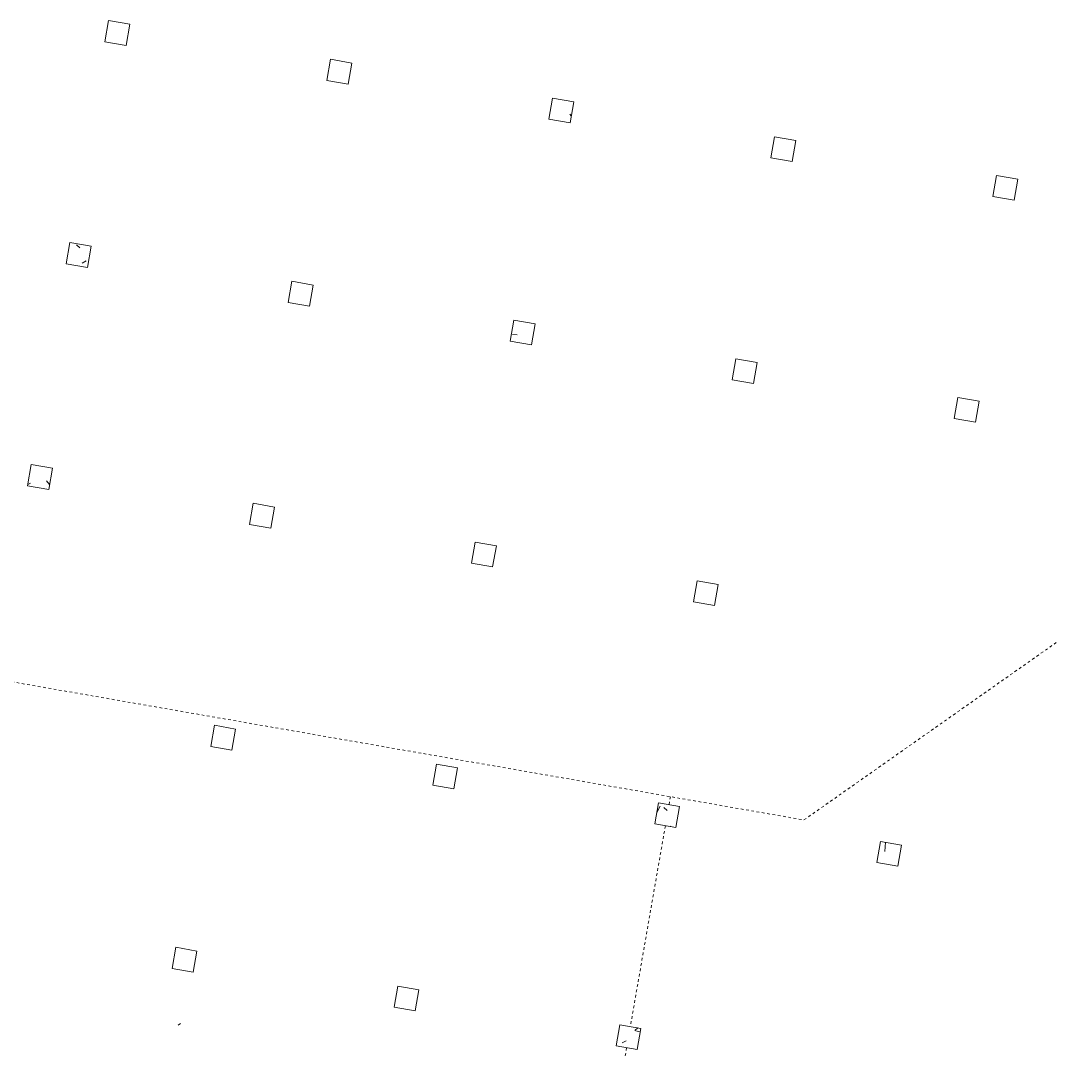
# Model space of a CAD drawing. Extents: x 274235 to 276654, y 142848 to 144425.
# Drawn here: x 276208.5 to 276246.88, y 143146.01 to 143184.43 of the extents above; entities that cross this region are included whole.
import ezdxf

# ---------------------------------------------------------------- set-up
doc = ezdxf.new("R2010")
doc.units = 0
doc.header["$LTSCALE"] = 1.5
doc.linetypes.add('ACM-G-HIDDEN2', pattern=[4.7625, 3.175, -1.5875])
doc.linetypes.add('Hidden 1_32_', pattern=[1.389063, 0.79375, -0.595313])
doc.layers.get('0').update_dxf_attribs({"linetype": 'CONTINUOUS', "lineweight": 0})
doc.layers.add('_ACM-A-DETL', color=7, linetype='CONTINUOUS', lineweight=5)
doc.layers.add('_ACM-S-STRU-CLOS', color=5, linetype='CONTINUOUS', lineweight=5)

# ---------------------------------------------------------------- blocks, each defined once
blk = doc.blocks.new('M_Concrete-Rectangular-Column - 800 x 800mm-V143-B1_Working')
at = {"layer": '_ACM-A-DETL', "color": 250}
for p, q in [((400, 400), (-400, 400)), ((-400, 400), (-400, -400)), ((400, -400), (400, 400)), ((-400, -400), (400, -400))]:
    blk.add_line(p, q, dxfattribs=at)
blk = doc.blocks.new('M_Concrete-Rectangular-Column - 800 x 800mm-V144-B1_Working')
at = {"layer": '_ACM-S-STRU-CLOS'}
h = blk.add_hatch(dxfattribs=at)
h.set_pattern_fill('FP_91', color=256, style=0, pattern_type=2)
h.set_pattern_definition([(50, (-975004, -738804.6), (3643.682, -318.781), [381, -4191]), (355, (-975004, -738804.6), (-704.856, 3821.136), [304.8, -3352.8]), (100.451, (-974700.5, -738831), (2938.852, 3502.332), [323.8, -3561.801]), (46.184, (-975004, -737788.6), (5421.582, -840.855), [571.5, -6286.5]), (96.636, (-974552.3, -737858.6), (4748.051, 4948.551), [485.7, -5342.702]), (351.184, (-975004, -737788.6), (4748.1, 4948.506), [457.2, -5029.2]), (21, (-974496, -738042.6), (3032.288, -2045.3045), [381, -4191]), (326, (-974496, -738042.6), (1236.042, 3683.762), [304.8, -3352.8]), (71.451, (-974243.4, -738213), (4268.343, 1638.425), [323.8, -3561.801]), (37.5, (-975004.1, -738804.6), (61.772, 1691.1008), [167.64, -3144.52, 167.64, -6601.46]), (37.5, (-975004.1, -738804.6), (61.772, 1691.1008), [-3479.8, -3235.96, 167.64, -3197.86]), (7.5, (-975004.1, -738804.6), (1336.3933, 2003.6115), [167.64, -1772.92, 167.64, -4351.02]), (7.5, (-975004.1, -738804.6), (1336.3933, 2003.6115), [-2108.2, -3068.32, 167.64, -1115.06]), (327.5, (-976137, -738804.6), (2711.8178, -114.5786), [167.64, -1102.36, -9220.2]), (327.5, (-976137, -738804.6), (2711.8178, -114.5786), [-1270, 167.64, -3794.76, -5257.8]), (327.5, (-976137, -738804.6), (2711.8178, -114.5786), [-5232.4, 167.64, -5090.16]), (317.5, (-976645, -738804.6), (2962.5856, 508.5334), [167.64, -1483.36, 167.64, -6197.6]), (317.5, (-976645, -738804.6), (2962.5856, 508.5334), [-1818.64, -2463.8, 167.64, -3566.16])])
h.paths.add_polyline_path([(400, -400), (400, 400), (-400, 400), (-400, -400)])
at = {"layer": '_ACM-A-DETL', "color": 250}
for p, q in [((400, 400), (-400, 400)), ((-400, 400), (-400, -400)), ((400, -400), (400, 400)), ((-400, -400), (400, -400))]:
    blk.add_line(p, q, dxfattribs=at)
blk = doc.blocks.new('M_Concrete-Rectangular-Column - 800 x 800mm-V658-B1_Working')
at = {"layer": '_ACM-A-DETL', "color": 250}
for p, q in [((400, 400), (-400, 400)), ((-400, 400), (-400, -400)), ((400, -400), (400, 400)), ((-400, -400), (400, -400))]:
    blk.add_line(p, q, dxfattribs=at)
blk = doc.blocks.new('M_Concrete-Rectangular-Column - 800 x 800mm-V668-B1_Working')
at = {"layer": '_ACM-S-STRU-CLOS'}
h = blk.add_hatch(dxfattribs=at)
h.set_pattern_fill('FP_417', color=256, style=0, pattern_type=2)
h.set_pattern_definition([(50, (-949804, -764004.6), (3643.682, -318.781), [381, -4191]), (355, (-949804, -764004.6), (-704.856, 3821.136), [304.8, -3352.8]), (100.451, (-949500.5, -764031), (2938.852, 3502.332), [323.8, -3561.801]), (46.184, (-949804, -762988.6), (5421.582, -840.855), [571.5, -6286.5]), (96.636, (-949352.3, -763058.6), (4748.051, 4948.551), [485.7, -5342.702]), (351.184, (-949804, -762988.6), (4748.1, 4948.506), [457.2, -5029.2]), (21, (-949296, -763242.6), (3032.288, -2045.3045), [381, -4191]), (326, (-949296, -763242.6), (1236.042, 3683.762), [304.8, -3352.8]), (71.451, (-949043.4, -763413), (4268.343, 1638.425), [323.8, -3561.801]), (37.5, (-949804.1, -764004.6), (61.772, 1691.1008), [167.64, -3144.52, 167.64, -6601.46]), (37.5, (-949804.1, -764004.6), (61.772, 1691.1008), [-3479.8, -3235.96, 167.64, -3197.86]), (7.5, (-949804.1, -764004.6), (1336.3933, 2003.6115), [167.64, -1772.92, 167.64, -4351.02]), (7.5, (-949804.1, -764004.6), (1336.3933, 2003.6115), [-2108.2, -3068.32, 167.64, -1115.06]), (327.5, (-950937, -764004.6), (2711.8178, -114.5786), [167.64, -1102.36, -9220.2]), (327.5, (-950937, -764004.6), (2711.8178, -114.5786), [-1270, 167.64, -3794.76, -5257.8]), (327.5, (-950937, -764004.6), (2711.8178, -114.5786), [-5232.4, 167.64, -5090.16]), (317.5, (-951445, -764004.6), (2962.5856, 508.5334), [167.64, -1483.36, 167.64, -6197.6]), (317.5, (-951445, -764004.6), (2962.5856, 508.5334), [-1818.64, -2463.8, 167.64, -3566.16])])
h.paths.add_polyline_path([(400, -400), (400, 400), (-400, 400), (-400, -400)])
at = {"layer": '_ACM-A-DETL', "color": 250}
for p, q in [((400, 400), (-400, 400)), ((-400, 400), (-400, -400)), ((400, -400), (400, 400)), ((-400, -400), (400, -400))]:
    blk.add_line(p, q, dxfattribs=at)
blk = doc.blocks.new('M_Concrete-Rectangular-Column - 800 x 800mm-V677-B1_Working')
at = {"layer": '_ACM-S-STRU-CLOS'}
h = blk.add_hatch(dxfattribs=at)
h.set_pattern_fill('FP_422', color=256, style=0, pattern_type=2)
h.set_pattern_definition([(50, (-949804, -755604.6), (3643.682, -318.781), [381, -4191]), (355, (-949804, -755604.6), (-704.856, 3821.136), [304.8, -3352.8]), (100.451, (-949500.5, -755631), (2938.852, 3502.332), [323.8, -3561.801]), (46.184, (-949804, -754588.6), (5421.582, -840.855), [571.5, -6286.5]), (96.636, (-949352.3, -754658.6), (4748.051, 4948.551), [485.7, -5342.702]), (351.184, (-949804, -754588.6), (4748.1, 4948.506), [457.2, -5029.2]), (21, (-949296, -754842.6), (3032.288, -2045.3045), [381, -4191]), (326, (-949296, -754842.6), (1236.042, 3683.762), [304.8, -3352.8]), (71.451, (-949043.4, -755013), (4268.343, 1638.425), [323.8, -3561.801]), (37.5, (-949804.1, -755604.6), (61.772, 1691.1008), [167.64, -3144.52, 167.64, -6601.46]), (37.5, (-949804.1, -755604.6), (61.772, 1691.1008), [-3479.8, -3235.96, 167.64, -3197.86]), (7.5, (-949804.1, -755604.6), (1336.3933, 2003.6115), [167.64, -1772.92, 167.64, -4351.02]), (7.5, (-949804.1, -755604.6), (1336.3933, 2003.6115), [-2108.2, -3068.32, 167.64, -1115.06]), (327.5, (-950937, -755604.6), (2711.8178, -114.5786), [167.64, -1102.36, -9220.2]), (327.5, (-950937, -755604.6), (2711.8178, -114.5786), [-1270, 167.64, -3794.76, -5257.8]), (327.5, (-950937, -755604.6), (2711.8178, -114.5786), [-5232.4, 167.64, -5090.16]), (317.5, (-951445, -755604.6), (2962.5856, 508.5334), [167.64, -1483.36, 167.64, -6197.6]), (317.5, (-951445, -755604.6), (2962.5856, 508.5334), [-1818.64, -2463.8, 167.64, -3566.16])])
h.paths.add_polyline_path([(400, -400), (400, 400), (-400, 400), (-400, -400)])
at = {"layer": '_ACM-A-DETL', "color": 250}
for p, q in [((400, 400), (-400, 400)), ((-400, 400), (-400, -400)), ((400, -400), (400, 400)), ((-400, -400), (400, -400))]:
    blk.add_line(p, q, dxfattribs=at)
blk = doc.blocks.new('M_Concrete-Rectangular-Column - 800 x 800mm-V686-B1_Working')
at = {"layer": '_ACM-A-DETL', "color": 250}
for p, q in [((400, 400), (-400, 400)), ((-400, 400), (-400, -400)), ((400, -400), (400, 400)), ((-400, -400), (400, -400))]:
    blk.add_line(p, q, dxfattribs=at)
blk = doc.blocks.new('M_Concrete-Rectangular-Column - 800 x 800mm-V687-B1_Working')
at = {"layer": '_ACM-S-STRU-CLOS'}
h = blk.add_hatch(dxfattribs=at)
h.set_pattern_fill('FP_429', color=256, style=0, pattern_type=2)
h.set_pattern_definition([(50, (-958204, -764004.6), (3643.682, -318.781), [381, -4191]), (355, (-958204, -764004.6), (-704.856, 3821.136), [304.8, -3352.8]), (100.451, (-957900.5, -764031), (2938.852, 3502.332), [323.8, -3561.801]), (46.184, (-958204, -762988.6), (5421.582, -840.855), [571.5, -6286.5]), (96.636, (-957752.3, -763058.6), (4748.051, 4948.551), [485.7, -5342.702]), (351.184, (-958204, -762988.6), (4748.1, 4948.506), [457.2, -5029.2]), (21, (-957696, -763242.6), (3032.288, -2045.3045), [381, -4191]), (326, (-957696, -763242.6), (1236.042, 3683.762), [304.8, -3352.8]), (71.451, (-957443.4, -763413), (4268.343, 1638.425), [323.8, -3561.801]), (37.5, (-958204.1, -764004.6), (61.772, 1691.1008), [167.64, -3144.52, 167.64, -6601.46]), (37.5, (-958204.1, -764004.6), (61.772, 1691.1008), [-3479.8, -3235.96, 167.64, -3197.86]), (7.5, (-958204.1, -764004.6), (1336.3933, 2003.6115), [167.64, -1772.92, 167.64, -4351.02]), (7.5, (-958204.1, -764004.6), (1336.3933, 2003.6115), [-2108.2, -3068.32, 167.64, -1115.06]), (327.5, (-959337, -764004.6), (2711.8178, -114.5786), [167.64, -1102.36, -9220.2]), (327.5, (-959337, -764004.6), (2711.8178, -114.5786), [-1270, 167.64, -3794.76, -5257.8]), (327.5, (-959337, -764004.6), (2711.8178, -114.5786), [-5232.4, 167.64, -5090.16]), (317.5, (-959845, -764004.6), (2962.5856, 508.5334), [167.64, -1483.36, 167.64, -6197.6]), (317.5, (-959845, -764004.6), (2962.5856, 508.5334), [-1818.64, -2463.8, 167.64, -3566.16])])
h.paths.add_polyline_path([(400, -400), (400, 400), (-400, 400), (-400, -400)])
at = {"layer": '_ACM-A-DETL', "color": 250}
for p, q in [((400, 400), (-400, 400)), ((-400, 400), (-400, -400)), ((400, -400), (400, 400)), ((-400, -400), (400, -400))]:
    blk.add_line(p, q, dxfattribs=at)
blk = doc.blocks.new('M_Concrete-Rectangular-Column - 800 x 800mm-V688-B1_Working')
at = {"layer": '_ACM-A-DETL', "color": 250}
for p, q in [((400, 400), (-400, 400)), ((-400, 400), (-400, -400)), ((400, -400), (400, 400)), ((-400, -400), (400, -400))]:
    blk.add_line(p, q, dxfattribs=at)
blk = doc.blocks.new('M_Concrete-Rectangular-Column - 800 x 800mm-V694-B1_Working')
at = {"layer": '_ACM-S-STRU-CLOS'}
h = blk.add_hatch(dxfattribs=at)
h.set_pattern_fill('FP_435', color=256, style=0, pattern_type=2)
h.set_pattern_definition([(50, (-966604, -772404.6), (3643.682, -318.781), [381, -4191]), (355, (-966604, -772404.6), (-704.856, 3821.136), [304.8, -3352.8]), (100.451, (-966300.5, -772431), (2938.852, 3502.332), [323.8, -3561.801]), (46.184, (-966604, -771388.6), (5421.582, -840.855), [571.5, -6286.5]), (96.636, (-966152.3, -771458.6), (4748.051, 4948.551), [485.7, -5342.702]), (351.184, (-966604, -771388.6), (4748.1, 4948.506), [457.2, -5029.2]), (21, (-966096, -771642.6), (3032.288, -2045.3045), [381, -4191]), (326, (-966096, -771642.6), (1236.042, 3683.762), [304.8, -3352.8]), (71.451, (-965843.4, -771813), (4268.343, 1638.425), [323.8, -3561.801]), (37.5, (-966604.1, -772404.6), (61.772, 1691.1008), [167.64, -3144.52, 167.64, -6601.46]), (37.5, (-966604.1, -772404.6), (61.772, 1691.1008), [-3479.8, -3235.96, 167.64, -3197.86]), (7.5, (-966604.1, -772404.6), (1336.3933, 2003.6115), [167.64, -1772.92, 167.64, -4351.02]), (7.5, (-966604.1, -772404.6), (1336.3933, 2003.6115), [-2108.2, -3068.32, 167.64, -1115.06]), (327.5, (-967737, -772404.6), (2711.8178, -114.5786), [167.64, -1102.36, -9220.2]), (327.5, (-967737, -772404.6), (2711.8178, -114.5786), [-1270, 167.64, -3794.76, -5257.8]), (327.5, (-967737, -772404.6), (2711.8178, -114.5786), [-5232.4, 167.64, -5090.16]), (317.5, (-968245, -772404.6), (2962.5856, 508.5334), [167.64, -1483.36, 167.64, -6197.6]), (317.5, (-968245, -772404.6), (2962.5856, 508.5334), [-1818.64, -2463.8, 167.64, -3566.16])])
h.paths.add_polyline_path([(400, -400), (400, 400), (-400, 400), (-400, -400)])
at = {"layer": '_ACM-A-DETL', "color": 250}
for p, q in [((400, 400), (-400, 400)), ((-400, 400), (-400, -400)), ((400, -400), (400, 400)), ((-400, -400), (400, -400))]:
    blk.add_line(p, q, dxfattribs=at)
blk = doc.blocks.new('M_Concrete-Rectangular-Column - 800 x 800mm-V695-B1_Working')
at = {"layer": '_ACM-S-STRU-CLOS'}
h = blk.add_hatch(dxfattribs=at)
h.set_pattern_fill('FP_436', color=256, style=0, pattern_type=2)
h.set_pattern_definition([(50, (-966604, -764004.6), (3643.682, -318.781), [381, -4191]), (355, (-966604, -764004.6), (-704.856, 3821.136), [304.8, -3352.8]), (100.451, (-966300.5, -764031), (2938.852, 3502.332), [323.8, -3561.801]), (46.184, (-966604, -762988.6), (5421.582, -840.855), [571.5, -6286.5]), (96.636, (-966152.3, -763058.6), (4748.051, 4948.551), [485.7, -5342.702]), (351.184, (-966604, -762988.6), (4748.1, 4948.506), [457.2, -5029.2]), (21, (-966096, -763242.6), (3032.288, -2045.3045), [381, -4191]), (326, (-966096, -763242.6), (1236.042, 3683.762), [304.8, -3352.8]), (71.451, (-965843.4, -763413), (4268.343, 1638.425), [323.8, -3561.801]), (37.5, (-966604.1, -764004.6), (61.772, 1691.1008), [167.64, -3144.52, 167.64, -6601.46]), (37.5, (-966604.1, -764004.6), (61.772, 1691.1008), [-3479.8, -3235.96, 167.64, -3197.86]), (7.5, (-966604.1, -764004.6), (1336.3933, 2003.6115), [167.64, -1772.92, 167.64, -4351.02]), (7.5, (-966604.1, -764004.6), (1336.3933, 2003.6115), [-2108.2, -3068.32, 167.64, -1115.06]), (327.5, (-967737, -764004.6), (2711.8178, -114.5786), [167.64, -1102.36, -9220.2]), (327.5, (-967737, -764004.6), (2711.8178, -114.5786), [-1270, 167.64, -3794.76, -5257.8]), (327.5, (-967737, -764004.6), (2711.8178, -114.5786), [-5232.4, 167.64, -5090.16]), (317.5, (-968245, -764004.6), (2962.5856, 508.5334), [167.64, -1483.36, 167.64, -6197.6]), (317.5, (-968245, -764004.6), (2962.5856, 508.5334), [-1818.64, -2463.8, 167.64, -3566.16])])
h.paths.add_polyline_path([(400, -400), (400, 400), (-400, 400), (-400, -400)])
at = {"layer": '_ACM-A-DETL', "color": 250}
for p, q in [((400, 400), (-400, 400)), ((-400, 400), (-400, -400)), ((400, -400), (400, 400)), ((-400, -400), (400, -400))]:
    blk.add_line(p, q, dxfattribs=at)
blk = doc.blocks.new('M_Concrete-Rectangular-Column - 800 x 800mm-V696-B1_Working')
at = {"layer": '_ACM-S-STRU-CLOS'}
h = blk.add_hatch(dxfattribs=at)
h.set_pattern_fill('FP_437', color=256, style=0, pattern_type=2)
h.set_pattern_definition([(50, (-966604, -755604.6), (3643.682, -318.781), [381, -4191]), (355, (-966604, -755604.6), (-704.856, 3821.136), [304.8, -3352.8]), (100.451, (-966300.5, -755631), (2938.852, 3502.332), [323.8, -3561.801]), (46.184, (-966604, -754588.6), (5421.582, -840.855), [571.5, -6286.5]), (96.636, (-966152.3, -754658.6), (4748.051, 4948.551), [485.7, -5342.702]), (351.184, (-966604, -754588.6), (4748.1, 4948.506), [457.2, -5029.2]), (21, (-966096, -754842.6), (3032.288, -2045.3045), [381, -4191]), (326, (-966096, -754842.6), (1236.042, 3683.762), [304.8, -3352.8]), (71.451, (-965843.4, -755013), (4268.343, 1638.425), [323.8, -3561.801]), (37.5, (-966604.1, -755604.6), (61.772, 1691.1008), [167.64, -3144.52, 167.64, -6601.46]), (37.5, (-966604.1, -755604.6), (61.772, 1691.1008), [-3479.8, -3235.96, 167.64, -3197.86]), (7.5, (-966604.1, -755604.6), (1336.3933, 2003.6115), [167.64, -1772.92, 167.64, -4351.02]), (7.5, (-966604.1, -755604.6), (1336.3933, 2003.6115), [-2108.2, -3068.32, 167.64, -1115.06]), (327.5, (-967737, -755604.6), (2711.8178, -114.5786), [167.64, -1102.36, -9220.2]), (327.5, (-967737, -755604.6), (2711.8178, -114.5786), [-1270, 167.64, -3794.76, -5257.8]), (327.5, (-967737, -755604.6), (2711.8178, -114.5786), [-5232.4, 167.64, -5090.16]), (317.5, (-968245, -755604.6), (2962.5856, 508.5334), [167.64, -1483.36, 167.64, -6197.6]), (317.5, (-968245, -755604.6), (2962.5856, 508.5334), [-1818.64, -2463.8, 167.64, -3566.16])])
h.paths.add_polyline_path([(400, -400), (400, 400), (-400, 400), (-400, -400)])
at = {"layer": '_ACM-A-DETL', "color": 250}
for p, q in [((400, 400), (-400, 400)), ((-400, 400), (-400, -400)), ((400, -400), (400, 400)), ((-400, -400), (400, -400))]:
    blk.add_line(p, q, dxfattribs=at)
blk = doc.blocks.new('M_Concrete-Rectangular-Column - 800 x 800mm-V702-B1_Working')
at = {"layer": '_ACM-A-DETL', "color": 250}
for p, q in [((400, 400), (-400, 400)), ((-400, 400), (-400, -400)), ((400, -400), (400, 400)), ((-400, -400), (400, -400))]:
    blk.add_line(p, q, dxfattribs=at)
blk = doc.blocks.new('M_Concrete-Rectangular-Column - 800 x 800mm-V703-B1_Working')
at = {"layer": '_ACM-S-STRU-CLOS'}
h = blk.add_hatch(dxfattribs=at)
h.set_pattern_fill('FP_442', color=256, style=0, pattern_type=2)
h.set_pattern_definition([(50, (-975004, -764004.6), (3643.682, -318.781), [381, -4191]), (355, (-975004, -764004.6), (-704.856, 3821.136), [304.8, -3352.8]), (100.451, (-974700.5, -764031), (2938.852, 3502.332), [323.8, -3561.801]), (46.184, (-975004, -762988.6), (5421.582, -840.855), [571.5, -6286.5]), (96.636, (-974552.3, -763058.6), (4748.051, 4948.551), [485.7, -5342.702]), (351.184, (-975004, -762988.6), (4748.1, 4948.506), [457.2, -5029.2]), (21, (-974496, -763242.6), (3032.288, -2045.3045), [381, -4191]), (326, (-974496, -763242.6), (1236.042, 3683.762), [304.8, -3352.8]), (71.451, (-974243.4, -763413), (4268.343, 1638.425), [323.8, -3561.801]), (37.5, (-975004.1, -764004.6), (61.772, 1691.1008), [167.64, -3144.52, 167.64, -6601.46]), (37.5, (-975004.1, -764004.6), (61.772, 1691.1008), [-3479.8, -3235.96, 167.64, -3197.86]), (7.5, (-975004.1, -764004.6), (1336.3933, 2003.6115), [167.64, -1772.92, 167.64, -4351.02]), (7.5, (-975004.1, -764004.6), (1336.3933, 2003.6115), [-2108.2, -3068.32, 167.64, -1115.06]), (327.5, (-976137, -764004.6), (2711.8178, -114.5786), [167.64, -1102.36, -9220.2]), (327.5, (-976137, -764004.6), (2711.8178, -114.5786), [-1270, 167.64, -3794.76, -5257.8]), (327.5, (-976137, -764004.6), (2711.8178, -114.5786), [-5232.4, 167.64, -5090.16]), (317.5, (-976645, -764004.6), (2962.5856, 508.5334), [167.64, -1483.36, 167.64, -6197.6]), (317.5, (-976645, -764004.6), (2962.5856, 508.5334), [-1818.64, -2463.8, 167.64, -3566.16])])
h.paths.add_polyline_path([(400, -400), (400, 400), (-400, 400), (-400, -400)])
at = {"layer": '_ACM-A-DETL', "color": 250}
for p, q in [((400, 400), (-400, 400)), ((-400, 400), (-400, -400)), ((400, -400), (400, 400)), ((-400, -400), (400, -400))]:
    blk.add_line(p, q, dxfattribs=at)
blk = doc.blocks.new('M_Concrete-Rectangular-Column - 800 x 800mm-V704-B1_Working')
at = {"layer": '_ACM-S-STRU-CLOS'}
h = blk.add_hatch(dxfattribs=at)
h.set_pattern_fill('FP_443', color=256, style=0, pattern_type=2)
h.set_pattern_definition([(50, (-975004, -755604.6), (3643.682, -318.781), [381, -4191]), (355, (-975004, -755604.6), (-704.856, 3821.136), [304.8, -3352.8]), (100.451, (-974700.5, -755631), (2938.852, 3502.332), [323.8, -3561.801]), (46.184, (-975004, -754588.6), (5421.582, -840.855), [571.5, -6286.5]), (96.636, (-974552.3, -754658.6), (4748.051, 4948.551), [485.7, -5342.702]), (351.184, (-975004, -754588.6), (4748.1, 4948.506), [457.2, -5029.2]), (21, (-974496, -754842.6), (3032.288, -2045.3045), [381, -4191]), (326, (-974496, -754842.6), (1236.042, 3683.762), [304.8, -3352.8]), (71.451, (-974243.4, -755013), (4268.343, 1638.425), [323.8, -3561.801]), (37.5, (-975004.1, -755604.6), (61.772, 1691.1008), [167.64, -3144.52, 167.64, -6601.46]), (37.5, (-975004.1, -755604.6), (61.772, 1691.1008), [-3479.8, -3235.96, 167.64, -3197.86]), (7.5, (-975004.1, -755604.6), (1336.3933, 2003.6115), [167.64, -1772.92, 167.64, -4351.02]), (7.5, (-975004.1, -755604.6), (1336.3933, 2003.6115), [-2108.2, -3068.32, 167.64, -1115.06]), (327.5, (-976137, -755604.6), (2711.8178, -114.5786), [167.64, -1102.36, -9220.2]), (327.5, (-976137, -755604.6), (2711.8178, -114.5786), [-1270, 167.64, -3794.76, -5257.8]), (327.5, (-976137, -755604.6), (2711.8178, -114.5786), [-5232.4, 167.64, -5090.16]), (317.5, (-976645, -755604.6), (2962.5856, 508.5334), [167.64, -1483.36, 167.64, -6197.6]), (317.5, (-976645, -755604.6), (2962.5856, 508.5334), [-1818.64, -2463.8, 167.64, -3566.16])])
h.paths.add_polyline_path([(400, -400), (400, 400), (-400, 400), (-400, -400)])
at = {"layer": '_ACM-A-DETL', "color": 250}
for p, q in [((400, 400), (-400, 400)), ((-400, 400), (-400, -400)), ((400, -400), (400, 400)), ((-400, -400), (400, -400))]:
    blk.add_line(p, q, dxfattribs=at)
blk = doc.blocks.new('M_Concrete-Rectangular-Column - 800 x 800mm-V710-B1_Working')
at = {"layer": '_ACM-A-DETL', "color": 250}
for p, q in [((400, 400), (-400, 400)), ((-400, 400), (-400, -400)), ((400, -400), (400, 400)), ((-400, -400), (400, -400))]:
    blk.add_line(p, q, dxfattribs=at)
blk = doc.blocks.new('M_Concrete-Rectangular-Column - 800 x 800mm-V711-B1_Working')
at = {"layer": '_ACM-S-STRU-CLOS'}
h = blk.add_hatch(dxfattribs=at)
h.set_pattern_fill('FP_447', color=256, style=0, pattern_type=2)
h.set_pattern_definition([(50, (-983404, -764004.6), (3643.682, -318.781), [381, -4191]), (355, (-983404, -764004.6), (-704.856, 3821.136), [304.8, -3352.8]), (100.451, (-983100.5, -764031), (2938.852, 3502.332), [323.8, -3561.801]), (46.184, (-983404, -762988.6), (5421.582, -840.855), [571.5, -6286.5]), (96.636, (-982952.3, -763058.6), (4748.051, 4948.551), [485.7, -5342.702]), (351.184, (-983404, -762988.6), (4748.1, 4948.506), [457.2, -5029.2]), (21, (-982896, -763242.6), (3032.288, -2045.3045), [381, -4191]), (326, (-982896, -763242.6), (1236.042, 3683.762), [304.8, -3352.8]), (71.451, (-982643.4, -763413), (4268.343, 1638.425), [323.8, -3561.801]), (37.5, (-983404.1, -764004.6), (61.772, 1691.1008), [167.64, -3144.52, 167.64, -6601.46]), (37.5, (-983404.1, -764004.6), (61.772, 1691.1008), [-3479.8, -3235.96, 167.64, -3197.86]), (7.5, (-983404.1, -764004.6), (1336.3933, 2003.6115), [167.64, -1772.92, 167.64, -4351.02]), (7.5, (-983404.1, -764004.6), (1336.3933, 2003.6115), [-2108.2, -3068.32, 167.64, -1115.06]), (327.5, (-984537, -764004.6), (2711.8178, -114.5786), [167.64, -1102.36, -9220.2]), (327.5, (-984537, -764004.6), (2711.8178, -114.5786), [-1270, 167.64, -3794.76, -5257.8]), (327.5, (-984537, -764004.6), (2711.8178, -114.5786), [-5232.4, 167.64, -5090.16]), (317.5, (-985045, -764004.6), (2962.5856, 508.5334), [167.64, -1483.36, 167.64, -6197.6]), (317.5, (-985045, -764004.6), (2962.5856, 508.5334), [-1818.64, -2463.8, 167.64, -3566.16])])
h.paths.add_polyline_path([(400, -400), (400, 400), (-400, 400), (-400, -400)])
at = {"layer": '_ACM-A-DETL', "color": 250}
for p, q in [((400, 400), (-400, 400)), ((-400, 400), (-400, -400)), ((400, -400), (400, 400)), ((-400, -400), (400, -400))]:
    blk.add_line(p, q, dxfattribs=at)
blk = doc.blocks.new('M_Concrete-Rectangular-Column - 800 x 800mm-V1096-B1_Working')
at = {"layer": '_ACM-A-DETL', "color": 250}
for p, q in [((400, 400), (-400, 400)), ((-400, 400), (-400, -400)), ((400, -400), (400, 400)), ((-400, -400), (400, -400))]:
    blk.add_line(p, q, dxfattribs=at)
blk = doc.blocks.new('M_Concrete-Rectangular-Column - 800 x 800mm-V1097-B1_Working')
at = {"layer": '_ACM-A-DETL', "color": 250}
for p, q in [((400, 400), (-400, 400)), ((-400, 400), (-400, -400)), ((400, -400), (400, 400)), ((-400, -400), (400, -400))]:
    blk.add_line(p, q, dxfattribs=at)
blk = doc.blocks.new('M_Concrete-Rectangular-Column - 800 x 800mm-V1106-B1_Working')
at = {"layer": '_ACM-A-DETL', "color": 250}
for p, q in [((400, 400), (-400, 400)), ((-400, 400), (-400, -400)), ((400, -400), (400, 400)), ((-400, -400), (400, -400))]:
    blk.add_line(p, q, dxfattribs=at)
blk = doc.blocks.new('M_Concrete-Rectangular-Column - 800 x 800mm-V1107-B1_Working')
at = {"layer": '_ACM-A-DETL', "color": 250}
for p, q in [((400, 400), (-400, 400)), ((-400, 400), (-400, -400)), ((400, -400), (400, 400)), ((-400, -400), (400, -400))]:
    blk.add_line(p, q, dxfattribs=at)
blk = doc.blocks.new('M_Concrete-Rectangular-Column - 800 x 800mm-V1133-B1_Working')
at = {"layer": '_ACM-S-STRU-CLOS'}
h = blk.add_hatch(dxfattribs=at)
h.set_pattern_fill('FP_709', color=256, style=0, pattern_type=2)
h.set_pattern_definition([(50, (-975004, -747204.6), (3643.682, -318.781), [381, -4191]), (355, (-975004, -747204.6), (-704.856, 3821.136), [304.8, -3352.8]), (100.451, (-974700.5, -747231), (2938.852, 3502.332), [323.8, -3561.801]), (46.184, (-975004, -746188.6), (5421.582, -840.855), [571.5, -6286.5]), (96.636, (-974552.3, -746258.6), (4748.051, 4948.551), [485.7, -5342.702]), (351.184, (-975004, -746188.6), (4748.1, 4948.506), [457.2, -5029.2]), (21, (-974496, -746442.6), (3032.288, -2045.3045), [381, -4191]), (326, (-974496, -746442.6), (1236.042, 3683.762), [304.8, -3352.8]), (71.451, (-974243.4, -746613), (4268.343, 1638.425), [323.8, -3561.801]), (37.5, (-975004.1, -747204.6), (61.772, 1691.1008), [167.64, -3144.52, 167.64, -6601.46]), (37.5, (-975004.1, -747204.6), (61.772, 1691.1008), [-3479.8, -3235.96, 167.64, -3197.86]), (7.5, (-975004.1, -747204.6), (1336.3933, 2003.6115), [167.64, -1772.92, 167.64, -4351.02]), (7.5, (-975004.1, -747204.6), (1336.3933, 2003.6115), [-2108.2, -3068.32, 167.64, -1115.06]), (327.5, (-976137, -747204.6), (2711.8178, -114.5786), [167.64, -1102.36, -9220.2]), (327.5, (-976137, -747204.6), (2711.8178, -114.5786), [-1270, 167.64, -3794.76, -5257.8]), (327.5, (-976137, -747204.6), (2711.8178, -114.5786), [-5232.4, 167.64, -5090.16]), (317.5, (-976645, -747204.6), (2962.5856, 508.5334), [167.64, -1483.36, 167.64, -6197.6]), (317.5, (-976645, -747204.6), (2962.5856, 508.5334), [-1818.64, -2463.8, 167.64, -3566.16])])
h.paths.add_polyline_path([(400, -400), (400, 400), (-400, 400), (-400, -400)])
at = {"layer": '_ACM-A-DETL', "color": 250}
for p, q in [((400, 400), (-400, 400)), ((-400, 400), (-400, -400)), ((400, -400), (400, 400)), ((-400, -400), (400, -400))]:
    blk.add_line(p, q, dxfattribs=at)
blk = doc.blocks.new('M_Concrete-Rectangular-Column - 800 x 800mm-V1134-B1_Working')
at = {"layer": '_ACM-S-STRU-CLOS'}
h = blk.add_hatch(dxfattribs=at)
h.set_pattern_fill('FP_710', color=256, style=0, pattern_type=2)
h.set_pattern_definition([(50, (-983404, -747204.6), (3643.682, -318.781), [381, -4191]), (355, (-983404, -747204.6), (-704.856, 3821.136), [304.8, -3352.8]), (100.451, (-983100.5, -747231), (2938.852, 3502.332), [323.8, -3561.801]), (46.184, (-983404, -746188.6), (5421.582, -840.855), [571.5, -6286.5]), (96.636, (-982952.3, -746258.6), (4748.051, 4948.551), [485.7, -5342.702]), (351.184, (-983404, -746188.6), (4748.1, 4948.506), [457.2, -5029.2]), (21, (-982896, -746442.6), (3032.288, -2045.3045), [381, -4191]), (326, (-982896, -746442.6), (1236.042, 3683.762), [304.8, -3352.8]), (71.451, (-982643.4, -746613), (4268.343, 1638.425), [323.8, -3561.801]), (37.5, (-983404.1, -747204.6), (61.772, 1691.1008), [167.64, -3144.52, 167.64, -6601.46]), (37.5, (-983404.1, -747204.6), (61.772, 1691.1008), [-3479.8, -3235.96, 167.64, -3197.86]), (7.5, (-983404.1, -747204.6), (1336.3933, 2003.6115), [167.64, -1772.92, 167.64, -4351.02]), (7.5, (-983404.1, -747204.6), (1336.3933, 2003.6115), [-2108.2, -3068.32, 167.64, -1115.06]), (327.5, (-984537, -747204.6), (2711.8178, -114.5786), [167.64, -1102.36, -9220.2]), (327.5, (-984537, -747204.6), (2711.8178, -114.5786), [-1270, 167.64, -3794.76, -5257.8]), (327.5, (-984537, -747204.6), (2711.8178, -114.5786), [-5232.4, 167.64, -5090.16]), (317.5, (-985045, -747204.6), (2962.5856, 508.5334), [167.64, -1483.36, 167.64, -6197.6]), (317.5, (-985045, -747204.6), (2962.5856, 508.5334), [-1818.64, -2463.8, 167.64, -3566.16])])
h.paths.add_polyline_path([(400, -400), (400, 400), (-400, 400), (-400, -400)])
at = {"layer": '_ACM-A-DETL', "color": 250}
for p, q in [((400, 400), (-400, 400)), ((-400, 400), (-400, -400)), ((400, -400), (400, 400)), ((-400, -400), (400, -400))]:
    blk.add_line(p, q, dxfattribs=at)
blk = doc.blocks.new('BASEMENT20250512')
at = {"layer": '_ACM-A-DETL', "color": 250, "linetype": 'ACM-G-HIDDEN2'}
for p, q in [((980056.9014, 747904.5653), (1002240.1011, 770087.7651)), ((980056.9013, 747904.5653), (1001040.4359, 768888.0999)), ((894266.0648, 747904.5653), (980056.9014, 747904.5653)), ((958394.0445, 736361.9218), (958468.7911, 736436.6673))]:
    blk.add_line(p, q, dxfattribs=at)
at = {"layer": '_ACM-A-DETL', "color": 250, "linetype": 'Hidden 1_32_'}
for p, q in [((975004.1235, 747904.5653), (975004.1235, 747604.5653)), ((975004.1235, 746804.5653), (975004.1235, 739204.5653)), ((975004.1235, 738404.5653), (975004.1235, 730804.5654))]:
    blk.add_line(p, q, dxfattribs=at)
at = {"layer": '_ACM-S-STRU-CLOS'}
for name, p in [('M_Concrete-Rectangular-Column - 800 x 800mm-V658-B1_Working', (949804.1236, 772404.5652)), ('M_Concrete-Rectangular-Column - 800 x 800mm-V686-B1_Working', (958204.1236, 772404.5652)), ('M_Concrete-Rectangular-Column - 800 x 800mm-V694-B1_Working', (966604.1236, 772404.5652)), ('M_Concrete-Rectangular-Column - 800 x 800mm-V702-B1_Working', (975004.1235, 772404.5652)), ('M_Concrete-Rectangular-Column - 800 x 800mm-V710-B1_Working', (983404.1235, 772404.5652)), ('M_Concrete-Rectangular-Column - 800 x 800mm-V668-B1_Working', (949804.1236, 764004.5653)), ('M_Concrete-Rectangular-Column - 800 x 800mm-V687-B1_Working', (958204.1236, 764004.5653)), ('M_Concrete-Rectangular-Column - 800 x 800mm-V695-B1_Working', (966604.1236, 764004.5653)), ('M_Concrete-Rectangular-Column - 800 x 800mm-V703-B1_Working', (975004.1235, 764004.5653)), ('M_Concrete-Rectangular-Column - 800 x 800mm-V711-B1_Working', (983404.1235, 764004.5653)), ('M_Concrete-Rectangular-Column - 800 x 800mm-V677-B1_Working', (949804.1236, 755604.5653)), ('M_Concrete-Rectangular-Column - 800 x 800mm-V688-B1_Working', (958204.1236, 755604.5653)), ('M_Concrete-Rectangular-Column - 800 x 800mm-V696-B1_Working', (966604.1236, 755604.5653)), ('M_Concrete-Rectangular-Column - 800 x 800mm-V704-B1_Working', (975004.1235, 755604.5653)), ('M_Concrete-Rectangular-Column - 800 x 800mm-V1106-B1_Working', (958204.1236, 747204.5653)), ('M_Concrete-Rectangular-Column - 800 x 800mm-V1107-B1_Working', (966604.1236, 747204.5653)), ('M_Concrete-Rectangular-Column - 800 x 800mm-V1133-B1_Working', (975004.1235, 747204.5653)), ('M_Concrete-Rectangular-Column - 800 x 800mm-V1134-B1_Working', (983404.1235, 747204.5653)), ('M_Concrete-Rectangular-Column - 800 x 800mm-V1096-B1_Working', (958204.1236, 738804.5653)), ('M_Concrete-Rectangular-Column - 800 x 800mm-V143-B1_Working', (966604.1236, 738804.5653)), ('M_Concrete-Rectangular-Column - 800 x 800mm-V1097-B1_Working', (966604.1236, 738804.5653)), ('M_Concrete-Rectangular-Column - 800 x 800mm-V144-B1_Working', (975004.1235, 738804.5653))]:
    blk.add_blockref(name, p, dxfattribs=at)

msp = doc.modelspace()

# ---------------------------------------------------------------- block references
at = {"xscale": 0.0009999999999999994, "yscale": 0.001, "zscale": 0.001, "rotation": 350.1075696352769}
msp.add_blockref('BASEMENT20250512', (275143.722, 142586.221), dxfattribs=at)

doc.saveas('drawing.dxf')
